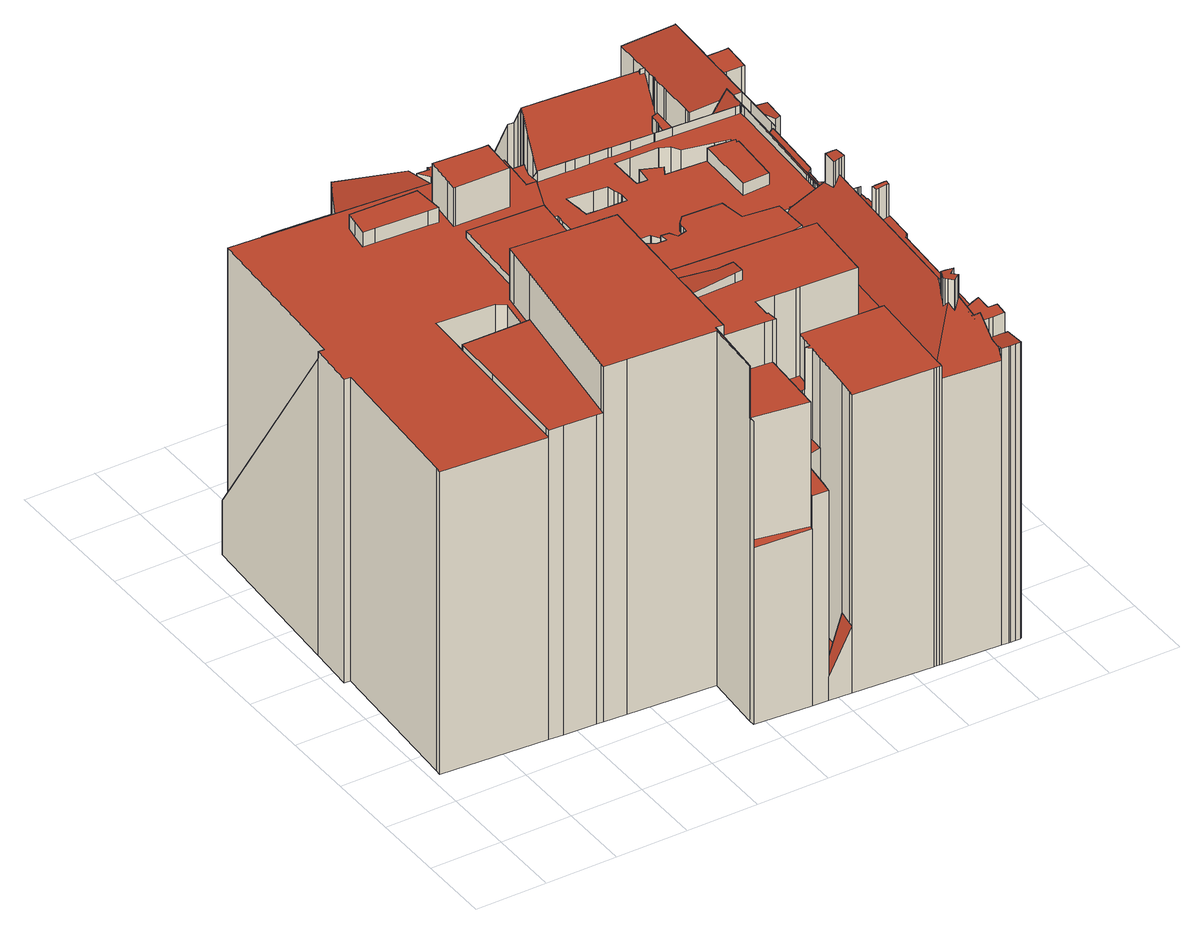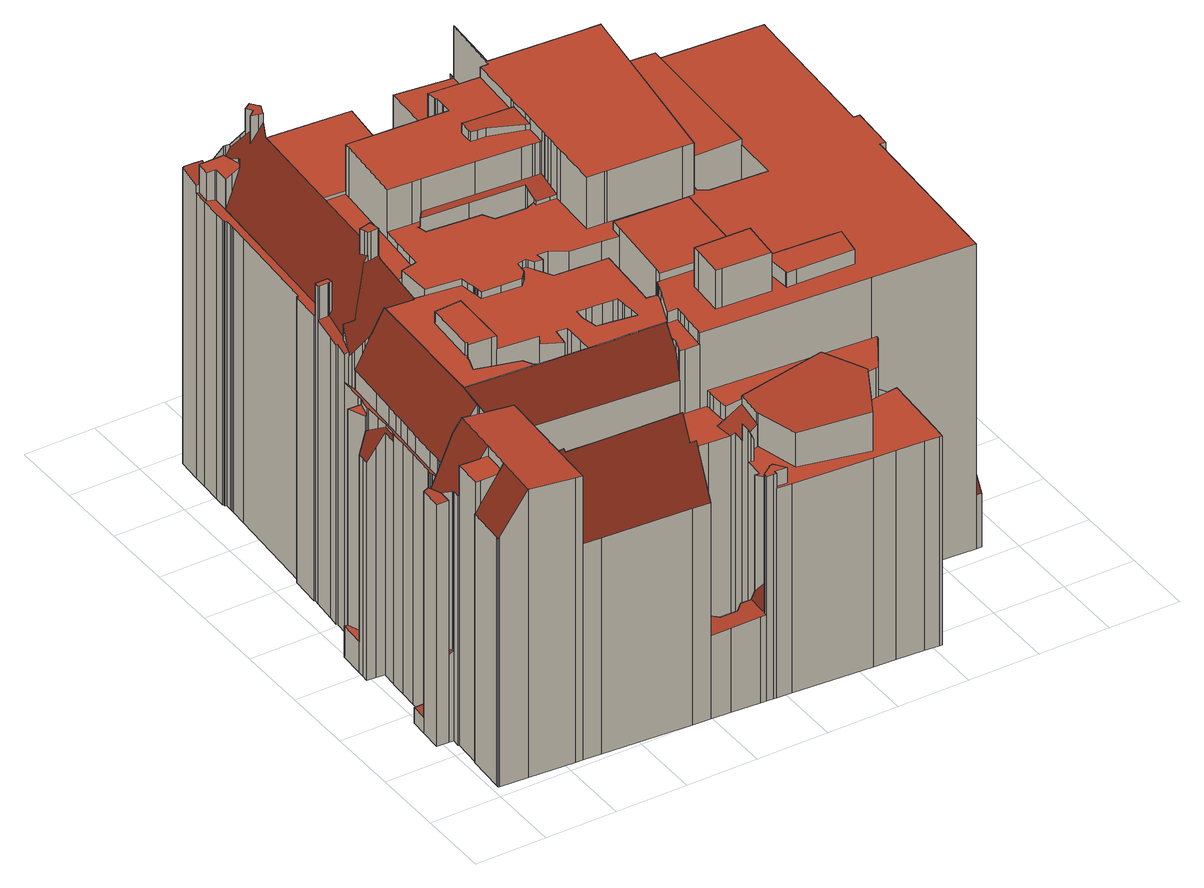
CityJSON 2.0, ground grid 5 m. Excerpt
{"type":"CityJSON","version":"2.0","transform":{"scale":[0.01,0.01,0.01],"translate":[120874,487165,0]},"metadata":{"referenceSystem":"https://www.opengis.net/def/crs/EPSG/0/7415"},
"CityObjects":{
"building1":{"type":"Building","attributes":{"dak_type":"slanted","data_area":963.53,"data_coverage":0.908,"geconstateerd":false,"gid":17599098,"h_dak_50p":22.99,"h_dak_70p":23.37,"h_dak_max":27.12,"h_dak_min":1.41,"h_maaiveld":0.661,"kas_warenhuis":false,"lod11_replace":false,"ondergronds_type":"above ground","oorspronkelijkbouwjaar":1005,"pw_actueel":"yes","pw_bron":"ahn3","reconstructie_methode":"tudelft3d-geoflow","reconstruction_skipped":false,"rmse_lod12":2.48,"rmse_lod13":1.71,"rmse_lod22":0.513,"rn":1,"status":"Pand in gebruik","t_run":2767.5,"val3dity_codes_lod12":"[]","val3dity_codes_lod13":"[104]","val3dity_codes_lod22":"[303]"},"children":["building1-1"]},
"building1-1":{"type":"BuildingPart","parents":["building1"],"geometry":[{"type":"Solid","lod":"2.2","boundaries":[[[[0,1,2,3,4,5,6,7,8,9,10,11,12,13,14,15,16,17,18,19,20,21,22,23,24,25,26,27,28,29,30,31,32,33,34,35,36,37,38,39,40,41,42,43,44,45,46,47,48,49,50,51,52,53,54,55,56,57,58,59,60,61,62,63,64,65,66,67,68,69,70,71,72,73,74,75,76,77,78,79,80,81,82,83,84,85]],[[86,87,88]],[[89,90,88]],[[91,92,93,94]],[[95,83,82,96,97]],[[98,95,99,100]],[[101,70,69,102]],[[103,6,5,104]],[[104,5,4,105]],[[106,21,20,107]],[[108,22,21,106]],[[109,23,22,108]],[[110,18,17,111]],[[112,15,14,113]],[[96,82,81,114]],[[113,14,13,115]],[[115,13,12,116]],[[105,4,3,117]],[[118,7,6,103]],[[119,120,121,122]],[[122,121,123,124]],[[125,126,127,128]],[[129,130,33,32,131]],[[132,133,134,135,136]],[[137,138,139,140]],[[141,142,143,144]],[[145,146,147,148]],[[149,150,151,152]],[[153,67,66,151]],[[102,69,68,154]],[[154,68,67,153]],[[131,32,31,155]],[[156,157,158,159]],[[160,30,29,161]],[[161,29,28,162]],[[163,164,165,158]],[[166,167,168,169]],[[170,77,76,171]],[[172,24,23,109]],[[173,174,175,176]],[[177,178,179,180,181]],[[182,183,184,185,186]],[[187,188,189,190]],[[191,192,193,194]],[[195,196,197,198]],[[199,71,70,101]],[[200,201,146,145]],[[202,203,204,205]],[[206,207,208,209]],[[210,211,207,206]],[[212,213,214,215]],[[216,217,218,219]],[[220,60,59,221]],[[222,223,221,224]],[[97,96,225,226,227,228]],[[229,230,231,232]],[[194,193,233,234]],[[235,236,192,191,237]],[[234,233,238,239]],[[240,241,242,243]],[[244,245,246,247]],[[239,238,248,249]],[[250,251,252,253]],[[254,255,256,257]],[[258,259,260,261]],[[262,263,264,265]],[[266,267,268,269]],[[270,0,85,271]],[[272,10,9,273]],[[116,12,11,274]],[[275,276,277,278]],[[279,280,251,250]],[[281,282,283,284]],[[140,139,280,279]],[[285,286,92,91]],[[198,197,276,275]],[[287,288,289,290]],[[291,292,293,294]],[[295,73,72,296]],[[297,298,299]],[[300,301,299]],[[302,303,255,254]],[[249,248,304,305]],[[257,256,306,307]],[[308,309,213,212]],[[310,311,309,308]],[[312,313,138,137]],[[314,315,316,317]],[[318,319,320,321]],[[322,323,324,325]],[[326,327,328,329]],[[329,328,330,331]],[[332,56,55,288,287]],[[333,334,335,336]],[[337,338,339,134,133,132]],[[340,341,342,343]],[[344,345,346,347]],[[348,349,345,344]],[[350,351,352,353,354]],[[355,356,351,350]],[[133,134,339,357,358]],[[359,360,338,337]],[[361,61,60,220]],[[362,363,323,322]],[[364,58,57,365]],[[366,367,363,362]],[[368,369,370]],[[371,372,370]],[[369,368,373,374]],[[375,376,377,378]],[[107,20,19,379]],[[305,304,292,291]],[[380,381,382,383]],[[384,385,386,387]],[[388,387,386,183,182]],[[389,390,391]],[[392,393,394,395]],[[396,397,398]],[[399,400,397,401]],[[402,403,404]],[[134,133,404]],[[136,135,349,348]],[[162,28,27,405]],[[405,27,26,164,163]],[[406,46,45,407]],[[408,43,42,409,410]],[[410,409,411,356,355]],[[412,413,38,37,414]],[[409,42,41,415,416]],[[416,415,417,411]],[[418,47,46,406]],[[415,41,40,419]],[[420,421,419,422]],[[265,264,423,424]],[[425,426,427,428]],[[429,430,431,432]],[[433,434,430,429]],[[435,436,437]],[[438,439,440,441,442]],[[443,444,445,446]],[[294,293,447,448]],[[449,35,34,450,451]],[[451,450,452,453]],[[454,455,381,380]],[[456,74,73,295]],[[457,458,459,460]],[[461,462,463]],[[464,465,179,178]],[[237,191,466,467]],[[468,469,470,471]],[[472,473,470]],[[474,475,223,222]],[[414,37,36,476]],[[477,478,479,480]],[[481,482,203,202]],[[261,260,211,210]],[[356,411,417,483,267,266]],[[267,483,421,420]],[[484,485,486,487]],[[488,489,485,484]],[[490,491,492,493]],[[148,147,126,125]],[[494,495,496,497]],[[493,492,498,499]],[[128,127,500,501]],[[502,503,504,505]],[[205,204,489,488]],[[506,65,64,507,508]],[[508,507,509]],[[507,64,63,510]],[[487,486,511,512]],[[501,500,491,490]],[[499,498,482,481]],[[513,62,61,361]],[[510,63,62,513]],[[514,515,516,517]],[[518,519,520,521]],[[522,523,524,525]],[[467,466,526,527]],[[528,529,334,333]],[[530,531,532,533]],[[533,532,534,535]],[[536,537,538]],[[539,540,188,187]],[[171,76,75,541]],[[296,72,71,199]],[[542,543,544,545]],[[545,544,311,310]],[[546,547,548,549]],[[550,551,547,546]],[[552,553,327,326]],[[554,555,553,552]],[[556,557,245,244]],[[558,559,560,561]],[[562,563,564,565]],[[566,567,563,562]],[[568,569,570,571]],[[572,573,574,575]],[[575,574,576,577]],[[578,579,541,580]],[[460,459,581,582]],[[582,581,150,149]],[[152,151,66,65,506]],[[583,2,1,584]],[[585,586,587,588]],[[401,397,396,515,514]],[[446,445,413,412]],[[589,590,591,592]],[[590,39,38,413]],[[592,591,593,594,595]],[[596,597,598,599]],[[600,599,598,601,444,443]],[[595,594,597,596]],[[594,593,602]],[[444,601,602]],[[603,604,599,600]],[[605,606,607,567,566,608]],[[565,564,609,610]],[[174,611,606,605]],[[247,246,611,174,173]],[[608,566,341,340]],[[610,609,607,606]],[[612,613,614,615]],[[616,617,618,619]],[[615,614,620,621]],[[619,618,458,457]],[[622,623,613,612]],[[624,625,626,627]],[[321,320,628,629]],[[629,628,630,631]],[[632,633,367,366]],[[325,324,319,318]],[[621,620,286,285]],[[634,635,636,637]],[[638,639,640,641]],[[642,643,644,645,646]],[[403,402,647,648]],[[159,158,165,649,650]],[[651,652,434,433]],[[650,649,652,651]],[[164,26,25,653]],[[653,25,24,172]],[[654,655,656,657]],[[658,659,273,660]],[[661,662,659,658]],[[274,11,10,272]],[[663,664,120,119,665]],[[665,119,259,258]],[[144,143,201,200]],[[666,667,301,300]],[[668,669,670,671,586,585]],[[670,669,672]],[[673,674,495,494]],[[586,671,675,676]],[[677,678,679]],[[676,675,679]],[[680,681,682]],[[683,684,682]],[[685,681,680,678,677]],[[681,685,686]],[[687,688,529,528]],[[243,242,523,522]],[[525,524,689,688,687]],[[527,526,689,524]],[[690,691,692,693]],[[625,694,695,696]],[[697,698,48,47,418]],[[176,175,407,699]],[[699,407,45,44,700]],[[354,353,701,702]],[[703,269,268,704,705]],[[706,707,708,709]],[[710,711,707,706,712]],[[713,714,715,716]],[[717,718,719,720]],[[720,719,721,722]],[[712,706,387,388]],[[723,724,655,654]],[[702,701,694,625,624]],[[725,726,465,464]],[[727,728,729,730]],[[696,695,728,727]],[[731,732,519,518]],[[733,734,400,399]],[[735,736,734,733]],[[737,738,469,468]],[[657,656,738,737]],[[660,273,9,8,739,740]],[[741,742,724,723]],[[739,8,7,118]],[[740,739,742,741]],[[561,560,743,744]],[[215,214,745,746]],[[637,636,639,638]],[[471,470,662,661]],[[111,17,16,747]],[[379,19,18,110]],[[747,16,15,112]],[[748,749,750,751]],[[476,36,35,449]],[[752,347,346,540,539]],[[219,218,347,752]],[[684,683,674,673]],[[497,496,753,754]],[[754,753,755,756]],[[757,758,759,87,86]],[[760,761,758,757]],[[762,763,90,89]],[[764,765,766,767,768]],[[769,770,559,558]],[[462,461,667,666]],[[771,772,773,774]],[[775,776,777,778]],[[779,780,781]],[[517,516,780,782]],[[782,780,779,783,784]],[[784,783,732,731]],[[785,786,315,314]],[[770,787,788,789]],[[768,767,787,770,769]],[[790,791,792,793]],[[794,795,796,797]],[[797,796,791,790]],[[789,788,798,799]],[[800,801,802,803]],[[804,805,801,800]],[[806,807,805,804]],[[808,809,475,474]],[[810,811,812,813]],[[814,815,816,817]],[[372,371,809,808]],[[818,819,820,208]],[[821,822,819,818]],[[209,208,820,664,663]],[[424,423,822,821]],[[505,504,823,824]],[[450,34,33,130]],[[825,826,130,129]],[[827,828,826,825]],[[358,357,157,156]],[[432,431,829,830]],[[830,829,831,832]],[[833,834,537,536]],[[181,180,835,836,837]],[[837,836,241,240]],[[838,839,840,841]],[[693,692,236,235]],[[336,335,557,556]],[[842,843,766,765]],[[844,845,846,847]],[[848,849,643,642]],[[644,643,850]],[[353,352,851,852]],[[852,851,269,703]],[[253,252,282,281]],[[853,854,478,477]],[[705,704,855,718,717]],[[718,855,856,857]],[[580,541,75,74,456]],[[232,231,858,859]],[[422,419,40,39,590,589]],[[860,49,48,698]],[[343,342,698,697]],[[861,50,49,860]],[[290,289,862,863]],[[863,862,53,52,864]],[[288,55,54,865]],[[865,54,53,862]],[[866,365,57,56,332]],[[571,570,867,868]],[[868,867,869,870]],[[870,869,617,616]],[[871,872,80,79,873]],[[114,81,80,872]],[[859,858,579,578]],[[227,226,225,872,871]],[[230,874,226,227]],[[873,79,78,875]],[[875,78,77,170]],[[876,877,531,530]],[[878,879,376,375]],[[880,881,879,878]],[[124,123,877,876]],[[857,856,882,883]],[[884,885,463]],[[885,884,886]],[[847,846,887,888]],[[646,645,845,844]],[[889,890,891,892]],[[888,887,890,889]],[[892,891,217,216]],[[893,894,895,896]],[[428,427,786,785]],[[799,798,795,794,897]],[[897,794,898,899]],[[793,792,900,901]],[[901,900,894,893]],[[473,472,902]],[[903,904,905,906]],[[331,330,904,903]],[[803,802,811,810]],[[906,905,907,908]],[[908,907,555,554]],[[909,910,426,425]],[[700,44,43,408]],[[185,184,455,454]],[[436,435,911]],[[912,913,669,668]],[[395,394,914,915]],[[778,777,772,771]],[[641,640,916,917]],[[917,916,776,775]],[[918,919,920,921]],[[442,441,691,690]],[[774,773,910,909]],[[813,812,922,923]],[[923,922,815,814]],[[924,925,843,842]],[[284,283,196,195]],[[817,816,365,866]],[[926,51,50,861]],[[864,52,51,926]],[[744,743,765,764]],[[896,895,167,166]],[[927,928,925,924]],[[929,930,928,927]],[[931,932,930,929]],[[933,934,935,932,931]],[[307,306,935,934]],[[317,316,936,937]],[[937,936,635,634]],[[627,626,178,177]],[[921,920,726,725]],[[730,729,919,918]],[[271,85,84,938]],[[938,84,83,95,98]],[[521,520,736,735]],[[841,840,835,180]],[[915,914,939,940]],[[940,939,839,838]],[[941,942,943,393,392]],[[944,945,440,439]],[[393,943,439,438]],[[448,447,945,944]],[[94,93,946,947]],[[947,946,142,141]],[[948,949,573,572]],[[378,377,949,948]],[[950,951,711,710]],[[480,479,951,950]],[[716,715,952,604,603]],[[883,882,952,715]],[[722,721,854,853]],[[709,708,714,713]],[[588,587,313,312]],[[383,382,913,912]],[[899,898,807,806]],[[224,221,59,58,364]],[[186,185,942,941]],[[390,389,385,384]],[[834,833,953]],[[756,755,954,955]],[[824,823,761,760]],[[512,511,503,502]],[[956,957,958]],[[453,452,959,960]],[[828,827,961]],[[360,359,961]],[[374,373,623,622]],[[169,168,962,963]],[[963,962,303,302]],[[535,534,881,880]],[[190,189,849,848]],[[964,965,966]],[[832,831,966]],[[648,647,965,964]],[[155,31,30,160]],[[746,745,934,933]],[[278,277,551,550]],[[967,968,543,542]],[[549,548,968,967]],[[960,959,957,956]],[[955,954,969,970]],[[970,969,759,758]],[[751,750,763,762]],[[971,972,973,749,748]],[[749,973,569,568]],[[298,974,972,971]],[[975,583,974,298,297]],[[117,3,2,583,975]],[[577,576,263,262]],[[100,99,976,874,230,229]],[[228,227,226,976,99]],[[631,630,633,632]],[[584,1,0,270]],[[807,898,794,797,790,793,901,893,896,166,169,963,302,254,257,307,934,745,214,213,309,311,544,543,968,548,547,551,277,276,197,196,283,282,252,251,280,139,138,313,587,586,676,679,678,680,682,684,673,494,497,754,756,955,970,758,761,823,504,503,511,486,485,489,204,203,482,498,492,491,500,127,126,147,146,201,143,142,946,93,92,286,620,614,613,623,373,368,370,372,808,474,222,224,364,365,816,815,922,812,811,802,801,805],[880,878,375,378,948,572,575,577,262,265,424,821,818,208,207,211,260,259,119,122,124,876,530,533,535],[634,637,638,641,917,775,778,771,774,909,425,428,785,314,317,937]],[[416,411,409]],[[421,483,417,415,419]],[[510,513,361,220,977,978,979,125,128,501,980,981,982,983,509,507]],[[686,781,780,516,515,396,398,984,985,986,987,886,884,463,462,666,300,299,298,971,748,751,762,89,88,87,759,969,954,755,753,496,495,674,683,682,681]],[[592,595,596,599,604,952,882,856,855,704,268,267,420,422,589]],[[594,602,601,598,597]],[[444,602,593,591,590,413,445]],[[607,609,564,563,567]],[[608,340,343,697,418,406,407,175,174,605]],[[731,518,521,735,733,399,401,514,517,782,784]],[[657,737,468,471,661,658,660,740,741,723,654]],[[879,881,534,532,531,877,123,121,120,664,820,819,822,423,264,263,576,574,573,949,377,376]],[[221,223,475,809,371,370,369,374,622,612,615,621,285,91,94,947,141,144,200,145,148,125,979,978,977,220]],[[210,206,209,663,665,258,261]],[[988,958,957,959,452,450,130,826,828,961,359,337,132,136,348,344,347,218,217,891,890]],[[269,851,352,351,356,266]],[[215,746,933,931,929,927,924,842,765,743,560,559,770,789,799,897,899,806,804,800,803,810,813,923,814,817,866,332,287,290,863,864,926,861,860,698,342,341,566,562,565,610,606,611,246,245,557,335,334,529,688,689,526,466,191,194,234,239,249,305,291,294,448,944,439,943,942,185,454,380,383,912,668,585,588,312,137,140,279,250,253,281,284,195,198,275,278,550,546,549,967,542,545,310,308,212],[363,367,633,630,628,320,319,324,323],[905,904,330,328,327,553,555,907]],[[865,862,289,288]],[[90,763,750,749,568,571,868,870,616,619,457,460,582,149,152,506,508,509,983,982,981,980,501,490,493,499,481,202,205,488,484,487,512,502,505,824,760,757,86,88]],[[872,225,96,114]],[[230,227,871,873,875,170,171,541,579,858,231]],[[777,776,916,640,639,636,635,936,316,315,786,427,426,910,773,772]],[[107,379,110,111,747,112,113,115,116,274,272,273,659,662,470,473,902,989,538,537,834,953,990,911,435,437,430,434,652,649,165,164,653,172,109,108,106]],[[908,554,552,326,329,331,903,906]],[[178,626,625,696,727,730,918,921,725,464]],[[700,408,410,355,350,354,702,624,627,177,181,837,240,243,522,525,687,528,333,336,556,244,247,173,176,699]],[[692,691,441,440,945,447,293,292,304,248,238,233,193,192,236]],[[839,939,914,394,393,438,442,690,693,235,237,467,527,524,523,242,241,836,835,840]],[[732,783,779,781,686,685,677,679,675,671,670,672,991,992,993,385,389,391,958,988,890,887,846,845,645,644,850,994,995,519]],[[744,764,768,769,558,561]],[[792,791,796,795,798,788,787,767,766,843,925,928,930,932,935,306,256,255,303,962,168,167,895,894,900]],[[631,632,366,362,322,325,318,321,629]],[[734,736,520,519,995,994,850,643,849,189,188,540,346,345,349,135,134,404,403,648,964,966,831,829,431,430,437,436,911,990,953,833,536,538,989,902,472,470,469,738,656,667,461,463,885,886,987,986,985,984,398,397,400]],[[915,940,838,841,180,179,465,726,920,919,729,728,695,694,701,353,852,703,705,717,720,722,853,477,480,950,710,712,388,182,186,941,392,395]],[[478,854,721,719,718,857,883,715,714,708,707,711,951,479]],[[385,993,992,991,672,669,913,382,381,455,184,183,386]],[[476,449,451,453,960,956,958,391,390,384,387,706,709,713,716,603,600,443,446,412,414]],[[360,961,827,825,129,131,155,160,161,162,405,163,158,157,357,339,338]],[[965,647,402,404,133,358,156,159,650,651,433,429,432,830,832,966]],[[892,216,219,752,539,187,190,848,642,646,844,847,888,889]],[[117,975,297,299,301,667,656,655,724,742,739,118,103,104,105]],[[584,270,271,938,98,100,229,232,859,578,580,456,295,296,199,101,102,154,153,151,150,581,459,458,618,617,869,867,570,569,973,972,974,583]],[[976,226,874]],[[228,99,95,97]]]],"semantics":{"surfaces":[{"type":"GroundSurface"},{"type":"WallSurface","on_footprint_edge":false},{"type":"WallSurface","on_footprint_edge":true},{"type":"RoofSurface"}],"values":[[0,1,1,1,2,1,2,2,2,2,2,2,2,2,2,2,2,2,2,1,1,1,2,1,1,1,1,1,2,2,2,2,1,2,2,1,1,2,2,1,1,1,1,1,1,2,1,1,1,1,1,1,2,1,1,1,1,1,1,1,1,1,1,1,1,1,1,2,2,2,1,1,1,1,1,1,1,1,2,1,1,1,1,1,1,1,1,1,1,1,1,1,2,1,1,1,1,1,1,1,1,1,2,1,2,1,1,1,1,1,2,1,1,1,1,1,1,1,1,1,1,1,2,2,2,2,1,2,2,1,2,2,1,1,1,1,1,1,1,1,1,2,1,1,2,1,1,1,1,1,1,1,2,1,1,1,1,1,1,1,1,1,1,1,1,1,1,2,1,2,1,1,1,2,2,1,1,1,1,1,1,1,1,1,2,2,1,1,1,1,1,1,1,1,1,1,1,1,1,1,1,1,2,2,1,1,1,1,2,1,1,1,1,1,1,1,1,1,1,1,1,1,1,1,1,1,1,1,1,1,1,1,1,1,1,1,1,1,1,1,2,2,1,1,1,2,1,1,1,1,1,1,1,1,1,1,1,1,1,1,1,1,1,1,1,1,2,1,2,1,1,1,1,1,1,1,1,1,1,1,1,1,1,1,1,1,1,2,1,2,1,1,1,1,1,2,2,2,1,2,1,1,1,1,1,1,1,1,1,1,1,1,1,1,1,1,1,1,1,1,1,1,1,1,1,1,1,1,1,1,1,1,1,1,1,1,2,1,1,1,1,1,1,1,1,1,1,1,1,1,1,1,1,1,1,1,1,1,2,1,2,2,1,2,1,2,2,2,2,1,1,1,2,2,1,1,1,2,2,1,1,1,1,1,1,1,1,1,1,1,1,1,1,1,1,1,1,1,1,1,1,1,1,1,2,1,1,1,1,1,1,1,1,1,1,1,1,1,1,1,2,2,1,1,1,1,1,1,1,1,1,1,1,1,2,2,1,1,1,1,1,1,1,1,1,1,1,1,1,1,1,1,1,1,1,1,1,2,1,1,1,1,1,1,1,1,1,1,1,1,1,1,1,1,1,1,2,1,1,1,1,1,1,1,1,1,1,1,1,2,1,1,1,1,2,3,3,3,3,3,3,3,3,3,3,3,3,3,3,3,3,3,3,3,3,3,3,3,3,3,3,3,3,3,3,3,3,3,3,3,3,3,3,3,3,3,3,3,3,3]]}}]},
"building2":{"type":"Building","attributes":{"dak_type":"slanted","data_area":219.98,"data_coverage":0.931,"geconstateerd":false,"gid":17598531,"h_dak_50p":19.03,"h_dak_70p":19.73,"h_dak_max":23.47,"h_dak_min":2.14,"h_maaiveld":1.08,"kas_warenhuis":false,"lod11_replace":false,"ondergronds_type":"above ground","oorspronkelijkbouwjaar":1005,"pw_actueel":"yes","pw_bron":"ahn3","reconstructie_methode":"tudelft3d-geoflow","reconstruction_skipped":false,"rmse_lod12":3.19,"rmse_lod13":1.78,"rmse_lod22":0.678,"rn":1,"status":"Pand in gebruik","t_run":534.01,"val3dity_codes_lod12":"[]","val3dity_codes_lod13":"[]","val3dity_codes_lod22":"[]"},"children":["building2-1"]},
"building2-1":{"type":"BuildingPart","parents":["building2"],"geometry":[{"type":"Solid","lod":"2.2","boundaries":[[[[996,997,998,999,1000,1001,1002,1003,1004,1005,1006,1007,1008,1009,1010,1011,1012,1013,1014,1015,1016,1017,1018,1019,1020,1021,1022,1023,1024,1025,1026,1027,1028,1029,1030,1031,1032,1033,1034,1035,1036,1037,1038,1039,1040,1041,1042,1043,1044,1045,1046],[1047,1048,1049,1050,1051,1052,1053,1054,1055,1056,1057,1058,1059,1060,1061,1062,1063,1064,1065,1066,1067,1068,1069,1070,1071,1072,1073,1074,1075]],[[1076,1077,1078,1079]],[[1080,1081,1035,1034,1077,1076]],[[1082,1083,1084,1085]],[[1086,1055,1054,1087]],[[1088,1045,1044,1089]],[[1090,1046,1045,1088]],[[1089,1044,1043,1091]],[[1092,1001,1000,1093]],[[1094,1095,1096,1097]],[[1098,1056,1055,1086]],[[1099,1100,1101]],[[1102,1053,1052,1103]],[[1104,1003,1002,1105]],[[1106,1025,1024,1107,1108]],[[1108,1107,1109,1110]],[[1107,1024,1023,1111]],[[1112,1048,1047,1113]],[[1114,1115,999,998,1116]],[[1117,1118,1115,1114]],[[1119,1031,1030,1120]],[[1085,1084,1121,1122]],[[1123,1116,998,997,1124]],[[1125,1126,1118,1117]],[[1127,1128,1116,1123]],[[1129,1130,1131]],[[1132,1133,1134,1135]],[[1136,1137,1138,1139]],[[1140,1141,1142,1143,1144]],[[1143,1142,1137,1136]],[[1145,1146,1147]],[[1144,1143,1147]],[[1135,1134,1146,1145]],[[1148,1149,1133,1132]],[[1150,1028,1027,1151,1152]],[[1153,1072,1071,1154]],[[1122,1121,1155,1156,1157]],[[1156,1155,1158]],[[1159,1066,1065,1160]],[[1161,1159,1162,1163]],[[1164,1037,1036,1165]],[[1166,1029,1028,1150]],[[1167,1026,1025,1106]],[[1168,1166,1169]],[[1120,1030,1029,1166,1168]],[[1152,1151,1149,1148]],[[1170,1171,1172,1173]],[[1174,1175,1176,1177]],[[1175,1064,1063,1178]],[[1179,1180,1067,1066,1159,1161]],[[1177,1176,1181,1182]],[[1183,1184,1185,1186]],[[1187,1188,1021,1020,1189]],[[1190,1022,1021,1188]],[[1191,1008,1007,1192]],[[1193,1194,1195,1196,1197]],[[1198,1013,1012,1199]],[[1171,1170,1200]],[[1201,1040,1039,1095,1094]],[[1202,1032,1031,1119]],[[1173,1172,1203,1204]],[[1205,1206,1207,1208]],[[1209,1210,1083,1082]],[[1210,1004,1003,1104]],[[1211,1009,1008,1191]],[[1212,1213,1010,1009,1211]],[[1214,1215,1216,1217]],[[1218,1016,1015,1219]],[[1220,1090,1221,1222]],[[1223,996,1046,1090,1220]],[[1224,1042,1041,1225]],[[1226,1227,1228,1225,1229]],[[1229,1225,1041,1040,1201]],[[1230,1231,1232,1233]],[[1234,1017,1016,1218]],[[1091,1043,1042,1224]],[[1235,1236,1206,1205]],[[1199,1012,1011,1237,1238]],[[1238,1237,1239,1240]],[[1219,1015,1014,1241]],[[1093,1000,999,1115]],[[1242,1243,1244,1245]],[[1233,1232,1246,1247]],[[1245,1244,1126,1125]],[[1248,1249,1250,1243,1242]],[[1251,1252,1253,1254]],[[1255,1058,1057,1256]],[[1257,1258,1101]],[[1113,1047,1075,1258,1257]],[[1105,1002,1001,1092]],[[1259,1260,1261,1262]],[[1263,1264,1260,1259]],[[1160,1065,1064,1175,1174]],[[1262,1261,1265,1266]],[[1267,1268,1269,1270]],[[1271,1272,1273,1274]],[[1274,1273,1275,1276]],[[1157,1156,1277,1278]],[[1163,1162,1279,1280]],[[1281,1019,1018,1282]],[[1208,1207,1283,1272,1271]],[[1284,1070,1069,1285]],[[1285,1069,1068,1286]],[[1241,1014,1013,1198]],[[1270,1269,1236,1235]],[[1287,1005,1004,1210,1209]],[[1192,1007,1006,1288]],[[1196,1195,1289]],[[1240,1239,1289]],[[1290,1291,1292,1216]],[[1280,1279,1293,1294,1295]],[[1178,1063,1062,1296]],[[1165,1036,1035,1081]],[[1297,1298,1038,1037,1164]],[[1095,1039,1038,1298]],[[1299,1051,1050,1300]],[[1103,1052,1051,1299]],[[1300,1050,1049,1301]],[[1087,1054,1053,1102]],[[1141,1140,1302]],[[1254,1253,1249,1248]],[[1243,1250,1303,1304]],[[1304,1303,1130,1129]],[[1294,1293,1291,1290]],[[1286,1068,1067,1180]],[[1295,1294,1305,1306]],[[1306,1305,1180,1179]],[[1307,1308,1200]],[[1309,1310,1081,1080]],[[1308,1307,1310,1309]],[[1237,1011,1010,1213]],[[1311,1312,1213,1212]],[[1124,997,996,1223]],[[1313,1314,1194,1193]],[[1272,1283,1314,1313]],[[1315,1256,1057,1056,1098]],[[1247,1246,1128,1127]],[[1316,1251,1231,1230]],[[1266,1265,1182,1317]],[[1317,1182,1181,1318,1319]],[[1320,1321,1322,1184,1183]],[[1186,1185,1188,1187]],[[1111,1023,1022,1190]],[[1323,1324,1298,1297]],[[1097,1096,1324,1323]],[[1227,1226,1097]],[[1222,1221,1228,1227]],[[1110,1109,1256,1315]],[[1325,1059,1058,1255]],[[1151,1027,1026,1167]],[[1154,1071,1070,1284]],[[1197,1196,1312,1311]],[[1326,1327,1328,1329]],[[1139,1138,1327,1326]],[[1329,1328,1252,1251,1316]],[[1276,1275,1278,1330]],[[1330,1278,1277,1215,1214]],[[1288,1006,1005,1287]],[[1100,1099,1131]],[[1217,1216,1292,1268,1267]],[[1331,1073,1072,1153]],[[1258,1075,1074,1332]],[[1332,1074,1073,1331]],[[1282,1018,1017,1234]],[[1189,1020,1019,1281,1333]],[[1333,1281,1264,1263]],[[1319,1318,1321,1320]],[[1322,1321,1334]],[[1335,1061,1060,1336]],[[1296,1062,1061,1335]],[[1336,1060,1059,1325]],[[1301,1049,1048,1112]],[[1204,1203,1337]],[[1079,1078,1337]],[[1077,1034,1033,1338]],[[1338,1033,1032,1202]],[[1116,1128,1246,1232,1231,1251,1254,1248,1242,1245,1125,1117,1114]],[[1225,1228,1221,1090,1088,1089,1091,1224]],[[1339,1340,1341,1102,1103,1299,1300,1301,1112,1113,1257,1101,1100,1131,1130,1303,1250,1249,1253,1252,1328,1327,1138,1137,1142,1141,1302,1342,1343]],[[1165,1081,1310,1307,1200,1170,1344,1223,1220,1222,1227,1097,1323,1297,1164]],[[1295,1306,1179,1161,1163,1280]],[[1123,1124,1223,1344,1170,1173,1345,1169,1166,1150,1152,1148,1132,1135,1145,1147,1143,1136,1139,1326,1329,1316,1230,1233,1247,1127]],[[1191,1192,1288,1287,1209,1082,1085,1122,1157,1278,1275,1273,1272,1313,1193,1197,1311,1212,1211]],[[1217,1267,1270,1235,1205,1208,1271,1274,1276,1330,1214]],[[1174,1177,1182,1265,1261,1260,1264,1281,1282,1234,1218,1219,1241,1198,1199,1238,1240,1289,1195,1194,1314,1283,1207,1206,1236,1269,1268,1292,1291,1293,1279,1162,1159,1160]],[[1188,1185,1184,1322,1334,1346,1178,1296,1335,1336,1325,1255,1256,1109,1107,1111,1190]],[[1097,1226,1229,1201,1094]],[[1324,1096,1095,1298]],[[1340,1339,1343,1342,1302,1140,1144,1147,1146,1134,1133,1149,1151,1167,1106,1108,1110,1315,1098,1086,1087,1102,1341]],[[1312,1196,1289,1239,1237,1213]],[[1215,1277,1156,1158,1285,1286,1180,1305,1294,1290,1216]],[[1183,1186,1187,1189,1333,1263,1259,1262,1266,1317,1319,1320]],[[1346,1334,1321,1318,1181,1176,1175,1178]],[[1121,1084,1083,1210,1104,1105,1092,1093,1115,1118,1126,1244,1243,1304,1129,1131,1099,1101,1258,1332,1331,1153,1154,1284,1285,1158,1155]],[[1079,1337,1203,1172,1171,1200,1308,1309,1080,1076]],[[1338,1202,1119,1120,1168,1169,1345,1173,1204,1337,1078,1077]]]],"semantics":{"surfaces":[{"type":"GroundSurface"},{"type":"WallSurface","on_footprint_edge":false},{"type":"WallSurface","on_footprint_edge":true},{"type":"RoofSurface"}],"values":[[0,1,2,1,2,2,2,2,2,1,2,1,2,2,2,1,2,2,2,1,2,1,2,1,1,1,1,1,1,1,1,1,1,1,2,2,1,1,2,1,2,2,2,1,2,1,1,1,2,2,1,1,2,2,2,1,2,1,2,2,1,1,1,2,2,2,1,2,1,2,2,1,2,1,2,2,1,2,1,2,2,1,1,1,1,1,2,1,2,2,1,1,2,1,1,1,1,1,1,2,1,2,2,2,1,2,2,1,1,1,1,2,2,2,2,2,2,2,2,1,1,1,1,1,2,1,1,1,1,1,2,1,2,1,1,2,1,1,1,1,1,1,2,1,1,1,1,1,2,2,2,1,1,1,1,1,1,2,1,1,2,2,2,2,2,1,1,1,2,2,2,2,1,1,2,2,3,3,3,3,3,3,3,3,3,3,3,3,3,3,3,3,3,3,3,3]]}}]}
},
"vertices":[
[3881,2234,66],[3870,2071,66],[3869,2068,66],[3864,1986,66],[3861,1981,66],[3860,1974,66],[3869,1974,66],[3864,1902,66],[3849,1734,66],[3845,1700,66],[3852,1700,66],[3838,1486,66],[3829,1486,66],[3828,1471,66],[3817,1471,66],[3775,799,66],[3767,676,66],[3763,669,66],[3766,659,66],[3765,634,66],[3762,594,66],[3773,593,66],[3772,577,66],[3781,576,66],[3776,505,66],[3767,351,66],[3761,254,66],[3750,88,66],[3741,88,66],[3741,82,66],[3710,84,66],[3671,86,66],[3660,87,66],[3614,90,66],[3205,117,66],[3190,118,66],[3166,120,66],[3151,121,66],[2596,157,66],[2437,168,66],[2322,175,66],[1923,202,66],[1926,246,66],[1953,657,66],[1341,697,66],[1179,708,66],[1137,711,66],[913,725,66],[809,732,66],[68,781,66],[70,821,66],[137,1878,66],[95,1882,66],[116,2205,66],[194,3387,66],[231,3385,66],[941,3338,66],[2113,3260,66],[2212,3254,66],[2250,3251,66],[3448,3172,66],[3580,3164,66],[3613,3161,66],[3620,3161,66],[3629,3160,66],[3845,3146,66],[3871,3144,66],[3933,3140,66],[3941,3140,66],[3943,3136,66],[3942,3118,66],[3941,3105,66],[3928,2912,66],[3920,2795,66],[3912,2679,66],[3911,2668,66],[3904,2569,66],[3964,2565,66],[4028,2560,66],[4024,2508,66],[4021,2464,66],[4009,2282,66],[3986,2283,66],[3895,2289,66],[3890,2290,66],[3885,2290,66],[3575,2014,2259],[3575,2014,2172],[3659,2029,2140],[3675,2032,2134],[3675,2032,2118],[2704,3029,2298],[2704,3029,2228],[2724,3027,2228],[2724,3027,2298],[3895,2289,1880],[3986,2283,292],[3986,2283,1879],[3895,2289,1913],[3924,2399,1881],[3924,2399,1937],[3942,3118,1902],[3943,3136,1902],[3869,1974,2115],[3860,1974,2116],[3861,1981,2115],[3773,593,2155],[3762,594,2153],[3772,577,2155],[3781,576,2157],[3766,659,2153],[3763,669,2152],[3775,799,2153],[3817,1471,2154],[4009,2282,291],[3828,1471,2156],[3829,1486,2156],[3864,1986,2114],[3864,1902,2124],[3175,2670,2240],[3175,2670,1977],[2889,2694,1975],[2889,2694,2235],[2930,2761,1974],[2930,2761,2235],[3601,2974,2298],[3601,2974,2242],[3603,2974,2242],[3603,2974,2302],[3614,90,2242],[3614,90,2154],[3660,87,2242],[3565,255,2429],[3565,255,2360],[3565,255,2329],[3557,255,2343],[3557,255,2428],[2987,2118,2293],[2987,2118,2244],[2986,2123,2244],[2986,2123,2293],[3017,3009,2299],[3017,3009,2233],[3020,3009,2233],[3020,3009,2299],[3572,2973,2302],[3572,2973,2242],[3600,2971,2242],[3600,2971,2302],[3868,3114,1950],[3868,3114,1820],[3871,3144,1820],[3871,3144,1950],[3933,3140,1891],[3941,3140,1899],[3671,86,2242],[3659,255,2360],[3659,255,2214],[3739,254,2213],[3739,254,2360],[3710,84,2242],[3741,82,2242],[3741,88,2241],[3761,254,2213],[3761,254,2157],[3739,254,2152],[2228,2223,2231],[2228,2223,2023],[2290,2220,2023],[2290,2220,2232],[3964,2565,1757],[3904,2569,1843],[3776,505,2157],[1329,1751,2675],[1329,1751,2337],[1184,742,2337],[1184,742,2675],[2057,1293,2672],[2057,1293,2631],[2057,1293,2593],[2065,1432,2592],[2065,1432,2672],[3075,879,2599],[3075,879,2234],[3114,1359,2235],[3114,1359,2288],[3114,1359,2596],[3439,374,2702],[3439,374,2553],[3472,403,2500],[3472,403,2703],[2216,1581,2291],[2216,1581,1940],[2268,1603,1940],[2268,1603,2291],[2841,2197,2294],[2841,2197,2240],[2697,2204,2238],[2697,2204,2294],[3941,3105,1902],[3144,3001,2300],[3144,3001,2235],[3561,2166,2295],[3561,2166,2252],[3561,2148,2252],[3561,2148,2293],[3360,2630,2333],[3360,2630,2243],[3368,2654,2243],[3368,2654,2333],[3374,2627,2333],[3374,2627,2243],[2598,2055,2293],[2598,2055,2238],[2574,2050,2238],[2574,2050,2293],[3414,296,2704],[3414,296,2486],[3449,321,2530],[3449,321,2705],[3448,3172,2010],[2250,3251,2001],[2239,3221,2218],[2239,3221,2048],[2250,3251,2218],[3938,2409,291],[3938,2409,789],[3938,2409,1778],[3938,2409,1881],[3931,2427,1943],[3931,2427,1790],[3907,2493,1832],[3907,2493,1910],[2283,1609,1940],[2283,1609,2291],[2208,1502,2339],[2208,1502,1940],[2216,1581,2323],[2499,1597,1939],[2499,1597,2290],[2068,1479,2672],[2068,1479,2346],[2070,1510,2340],[2070,1510,2672],[1370,2036,2674],[1370,2036,2295],[1362,1980,2294],[1362,1980,2674],[2518,1564,1939],[2518,1564,2290],[2982,2149,2293],[2982,2149,2243],[2981,2153,2243],[2981,2153,2294],[2482,2202,2235],[2482,2202,2022],[2516,2147,2022],[2516,2147,2236],[3160,2247,2334],[3160,2247,2245],[3350,2256,2248],[3350,2256,2332],[3383,2780,2242],[3383,2780,1976],[3410,2773,1976],[3410,2773,2242],[2323,192,2286],[2323,192,1605],[2353,659,1586],[2353,659,2288],[3881,2234,1901],[3885,2290,1901],[3852,1700,2158],[3845,1700,2157],[3838,1486,2158],[2671,2176,2294],[2671,2176,2238],[2670,2174,2238],[2670,2174,2294],[2984,2137,2293],[2984,2137,2244],[2981,2156,2294],[2981,2156,2243],[2976,2190,2243],[2976,2190,2294],[2576,3037,2298],[2576,3037,2226],[231,3385,2306],[231,3385,461],[157,2201,2248],[157,2201,2298],[2682,1507,2289],[2682,1507,1938],[2919,1484,1937],[2919,1484,2289],[3920,2795,1902],[3928,2912,1902],[3836,2062,2106],[3836,2062,2072],[3830,2038,2110],[3808,1955,2237],[3808,1955,2121],[2478,2210,2235],[2478,2210,2022],[2543,1520,1939],[2543,1520,2290],[2540,2107,2022],[2540,2107,2237],[2639,2065,2293],[2639,2065,2239],[2643,2098,2294],[2643,2098,2239],[2995,2066,2293],[2995,2066,2244],[2276,2685,2226],[2276,2685,1980],[2271,2745,1980],[2271,2745,2225],[951,3162,2407],[951,3162,2303],[936,3078,2303],[936,3078,2407],[1423,3146,2410],[1423,3146,2302],[1356,3148,2303],[1356,3148,2409],[1499,2927,2584],[1499,2927,2301],[1492,2847,2300],[1492,2847,2584],[1500,2847,2300],[1500,2847,2584],[941,3338,2304],[1975,1993,2673],[1975,1993,2294],[1962,1993,2294],[1962,1993,2673],[3587,176,2297],[3587,176,2228],[3565,255,2215],[838,1398,2337],[838,1398,2291],[810,768,2287],[810,768,2337],[3481,304,2505],[3481,304,2476],[3460,328,2513],[3460,328,2545],[3521,255,2425],[3521,255,2403],[1965,687,2673],[1965,687,2292],[2021,683,2292],[2021,683,2596],[2021,683,2672],[1928,246,2673],[1928,246,2291],[3626,255,2214],[3626,255,2360],[3590,165,2279],[3590,165,2230],[3580,3164,2221],[1424,3135,2410],[1424,3135,2302],[2212,3254,2217],[2113,3260,2216],[1437,2930,2410],[1437,2930,2301],[2222,3061,2220],[2222,3061,2294],[2219,3110,2219],[2219,3112,2216],[2219,3112,2219],[2222,3059,2220],[2222,3059,2297],[2811,2952,2230],[2811,2952,1971],[3004,2946,1972],[3004,2946,2234],[3765,634,2153],[3138,1645,2290],[3138,1645,2236],[3138,1720,2236],[3138,1720,2290],[3236,826,2258],[3236,826,2234],[3072,835,2234],[3072,835,2256],[3072,835,2599],[3240,826,2241],[3240,826,2258],[3250,826,2258],[2881,1375,2595],[2881,1375,2355],[2518,1400,2355],[2518,1400,2594],[3535,1799,2500],[3535,1799,2543],[3563,1799,2497],[3539,1776,2707],[3539,1776,2533],[3535,1799,2709],[3535,367,2360],[3535,367,2391],[3550,311,2360],[3750,88,2241],[1137,711,2337],[1179,708,2337],[1953,657,2673],[1926,246,2290],[1926,246,2673],[1928,246,2290],[2596,157,2254],[2596,157,553],[3151,121,2257],[1923,202,1362],[1923,202,2292],[1928,246,1390],[913,725,2337],[2322,175,1364],[2323,186,1606],[2323,186,1370],[2322,175,1606],[3403,2754,1976],[3403,2754,2242],[2312,2610,2227],[2312,2610,1979],[2281,2612,1980],[2281,2612,2227],[3692,471,2360],[3692,471,2139],[3690,470,2142],[3690,470,2360],[3685,357,2360],[3685,357,2139],[3695,539,2139],[3695,539,2142],[3693,476,2139],[2917,1418,2346],[2917,1418,2288],[2917,1418,1937],[2588,1442,1938],[2588,1442,2346],[2610,293,2254],[2610,293,568],[2600,198,558],[2600,198,2254],[2930,1434,1937],[2930,1434,2289],[3190,118,2257],[3205,117,2166],[3205,117,2258],[3207,145,2213],[3207,145,2258],[3125,1495,2289],[3125,1495,2236],[3912,2679,1901],[3847,2820,1951],[3847,2820,1818],[3860,2996,1819],[3860,2996,1950],[3784,1956,2142],[3784,1956,2237],[3727,1960,2237],[2083,1285,2633],[2083,1285,2593],[2218,1612,2291],[2218,1612,2317],[3752,1696,2393],[3752,1696,2168],[3769,1697,2140],[3769,1697,2393],[3763,1614,2141],[3763,1614,2140],[2217,3154,2219],[2217,3154,2152],[3166,120,2257],[2362,811,2597],[2362,811,1945],[2366,872,1946],[2366,872,2596],[3606,2927,2309],[3606,2927,2243],[2323,192,1374],[3559,2120,2294],[3559,2120,2253],[3558,2117,2253],[3558,2117,2294],[3560,2146,2295],[3560,2146,2252],[3608,2971,2310],[3608,2971,2243],[3608,2965,2243],[3608,2965,2310],[3426,1981,2252],[3426,1981,2237],[3447,1980,2237],[3447,1980,2253],[3606,2930,2243],[3606,2930,2309],[3608,2973,2243],[3608,2973,2310],[3557,2083,2293],[3557,2083,2253],[3556,2069,2253],[3556,2069,2292],[3845,3146,1987],[3629,3160,2298],[3629,3160,2300],[3628,3151,2299],[3620,3161,2283],[3557,2094,2253],[3557,2094,2293],[3613,3161,2273],[3510,1799,2709],[3510,1799,2503],[3463,1798,2508],[3463,1798,2709],[3505,1720,2700],[3505,1720,2585],[3522,1724,2556],[3522,1724,2701],[2072,1553,2672],[2072,1553,2331],[2076,1620,2318],[2076,1620,2672],[2124,1617,2291],[2124,1617,2317],[2098,1984,2672],[2098,1984,2294],[2775,2703,2233],[2775,2703,1975],[2702,2709,1974],[2702,2709,2232],[2702,2755,1974],[2702,2755,2231],[3715,841,2140],[3715,841,2139],[3722,953,2139],[3429,365,2702],[3429,365,2569],[3911,2668,1843],[2649,2139,2294],[2649,2139,2238],[2647,2129,2238],[2647,2129,2294],[2661,2165,2294],[2661,2165,2238],[2650,2153,2238],[2650,2153,2294],[2667,2172,2294],[2667,2172,2238],[1518,3129,2584],[1518,3129,2302],[1855,3107,2584],[1855,3107,2302],[1445,2031,2674],[1445,2031,2295],[1491,2708,2352],[1491,2708,2299],[1450,2102,2295],[1450,2102,2352],[867,2072,2296],[867,2072,1984],[1271,2043,1982],[1271,2043,2295],[853,1756,2294],[853,1756,1983],[3792,2067,1953],[3792,2067,1813],[3811,2324,1815],[3811,2324,1952],[3074,2912,2235],[3074,2912,1973],[3108,2849,1974],[3108,2849,2236],[3309,2799,1975],[3309,2799,2240],[3896,2662,1885],[3896,2662,1865],[3911,2668,1901],[3866,3086,1819],[3866,3086,1950],[3869,2068,1900],[3870,2071,1900],[3250,1985,2292],[3250,1985,2250],[3003,2014,2245],[3003,2014,2292],[2437,168,1607],[2437,168,233],[2438,176,235],[2438,176,1607],[2447,232,246],[2447,232,265],[2447,232,1604],[2494,549,1591],[2494,549,268],[2641,582,272],[2641,582,1591],[2641,582,2254],[2610,293,269],[2456,236,265],[2652,688,2254],[2652,688,1586],[1292,1751,2337],[1292,1751,2293],[1292,1751,1981],[853,1756,2337],[1330,2002,1981],[1330,2002,2295],[1329,1751,2293],[2408,3045,2300],[2408,3045,2223],[2409,3047,2223],[2409,3047,2298],[3833,2635,1951],[3833,2635,1817],[3839,2710,1817],[3839,2710,1951],[2473,3041,2224],[2473,3041,2300],[2222,3056,2301],[2222,3056,2220],[2046,1097,2672],[2046,1097,2638],[2053,1230,2633],[2053,1230,2672],[916,2961,2302],[916,2961,2408],[999,2956,2302],[999,2956,2408],[1367,2935,2410],[1367,2935,2301],[2446,2789,2227],[2446,2789,1980],[2538,2777,1979],[2538,2777,2228],[2551,2722,2229],[2551,2722,1979],[2558,2694,1979],[2558,2694,2230],[3392,418,2699],[3392,418,2636],[3392,418,2537],[3390,413,2534],[3390,413,2699],[3533,380,2360],[3533,380,2397],[3750,353,2153],[3750,353,2360],[3692,356,2360],[3692,356,2141],[3767,351,2157],[3771,1735,2393],[3771,1735,2149],[3766,1735,2149],[3766,1735,2393],[3830,1699,2396],[3830,1699,2154],[3845,1700,2396],[3772,1697,2393],[3772,1697,2141],[3210,2667,2335],[3210,2667,1977],[3175,2670,2335],[3796,1955,2237],[3796,1955,2121],[3257,1743,2290],[3257,1743,2236],[3257,1743,2171],[3250,1985,2134],[3297,1751,2236],[3325,1988,2251],[3325,1988,2237],[3312,1978,2237],[3312,1978,2250],[3322,1977,2254],[3322,1977,2251],[3320,1977,2251],[3324,1977,2251],[3324,1977,2254],[3324,1979,2251],[3325,1983,2245],[3325,1983,2251],[3324,1977,2258],[3324,1974,2258],[2079,1668,2672],[2079,1668,2291],[2076,1620,2291],[2583,1442,2346],[2583,1442,1938],[2205,1469,1940],[2205,1469,2346],[2046,1097,2594],[2369,1106,2595],[2369,1106,2664],[809,732,2337],[809,732,2287],[1179,708,2675],[1341,697,2674],[2043,1056,2594],[2043,1056,2672],[2353,659,2598],[2375,658,1586],[2375,658,2598],[2670,856,2254],[2670,856,1947],[2663,793,1946],[2663,793,2254],[2648,857,2597],[2648,857,1947],[2670,856,2598],[2656,722,2254],[2656,722,1944],[2621,724,1944],[2621,724,2254],[2370,723,2597],[2370,723,1943],[2369,735,1943],[2369,735,2597],[2358,735,1943],[2358,735,2597],[3774,1735,2393],[3774,1735,2149],[2317,1215,2655],[2317,1215,2594],[2424,1107,2668],[2424,1107,2595],[2425,1183,2595],[2425,1183,2665],[3474,1712,2699],[3474,1712,2534],[3547,1736,2702],[3547,1736,2517],[3548,1730,2701],[3548,1730,2514],[3747,1735,2392],[3747,1735,2181],[3849,1734,2145],[3849,1734,2396],[3834,1735,2395],[3834,1735,2146],[1970,2077,2294],[1970,2077,2354],[2567,2062,2238],[2567,2062,2293],[3767,676,2153],[3791,2054,2089],[3791,2054,1953],[3731,2043,2037],[3731,2043,2112],[3460,328,2705],[3496,1976,2237],[3496,1976,2253],[3528,1974,2237],[3528,1974,2254],[3552,2009,2292],[3552,2009,2254],[3552,2009,2181],[3553,2016,2292],[3553,2016,2254],[3704,2038,2123],[3704,2038,2076],[1977,2158,2354],[1977,2158,2295],[1977,2158,2024],[2018,2621,2023],[2018,2621,2354],[2023,2678,2354],[2023,2678,2298],[2497,2599,2230],[2497,2599,1978],[2457,2601,1979],[2457,2601,2230],[2563,2648,2230],[2563,2648,1978],[2560,2595,1978],[2560,2595,2231],[3454,1798,2493],[3454,1798,2509],[3453,1811,2490],[3454,1798,2709],[3460,1709,2513],[3460,1709,2699],[2277,2664,2226],[2277,2664,1980],[2023,2678,2023],[2040,2677,2023],[2040,2677,2298],[2098,2694,2223],[2098,2694,2023],[2129,2693,2023],[2129,2693,2223],[2054,2712,2222],[2054,2712,2023],[2068,2696,2023],[2068,2696,2222],[2048,2697,2023],[2048,2697,2298],[2088,2975,2300],[2088,2975,2219],[2092,3010,2219],[2092,3010,2301],[2156,2973,2300],[2156,2973,2220],[2154,2965,2300],[2154,2965,2220],[2218,3129,2219],[2218,3129,2190],[2096,3064,2301],[2096,3064,2218],[2096,3066,2218],[2096,3066,2301],[2101,3119,2301],[2101,3119,2217],[2111,3233,2216],[2111,3233,2302],[3375,2653,2243],[3375,2653,1978],[3368,2654,1978],[3377,2679,2243],[3377,2679,1978],[3555,2065,2253],[3555,2065,2293],[3616,109,2239],[3616,109,2186],[3617,134,2235],[3617,134,2229],[3635,448,2232],[3635,448,2360],[3559,417,2357],[3559,417,2360],[3707,708,2140],[3707,708,2139],[2065,1432,2355],[2067,1464,2349],[2067,1464,2672],[2109,1429,2592],[2109,1429,2355],[2077,1431,2355],[2077,1431,2592],[2094,2146,2295],[2094,2146,2024],[3382,395,2699],[3382,395,2523],[3363,348,2496],[3363,348,2700],[3421,413,2700],[3421,413,2586],[3427,502,2586],[2296,663,2288],[2296,663,2597],[2363,800,2597],[2363,800,1944],[2370,723,1583],[2383,734,1583],[2383,734,1943],[3886,2546,1866],[3886,2546,1883],[68,781,2288],[70,821,2288],[116,2205,2246],[116,2205,2298],[95,1882,2296],[194,3387,461],[2113,3260,2302],[3822,2482,1816],[3822,2482,1952],[3829,2572,1816],[3829,2572,1952],[4021,2464,1664],[4021,2464,288],[4024,2508,1664],[3931,2427,791],[4028,2560,1664],[2792,2822,2232],[2792,2822,1973],[2703,2955,2229],[2703,2955,1971],[2703,2861,2230],[2703,2861,1972],[2603,725,1584],[2603,725,1944],[3725,1960,2237],[3725,1960,2241],[3725,1958,2241],[3369,341,2507],[3369,341,2701],[3383,325,2702],[3383,325,2532],[3410,293,2481],[3410,293,2704],[2125,2628,2224],[2125,2628,2023],[2100,2229,2024],[2100,2229,2229],[2054,2712,2299],[2073,2762,2222],[2073,2762,2299],[2128,2672,2023],[2128,2672,2224],[3764,1612,2140],[1880,2836,2585],[1880,2836,2300],[1884,2883,2300],[1884,2883,2584],[1900,3105,2302],[1900,3105,2584],[2382,2606,2228],[2382,2606,1979],[3697,542,2139],[3144,1721,2290],[3144,1721,2236],[2201,1422,2355],[2201,1422,2592],[2564,2669,1978],[2564,2669,2230],[2426,1209,2664],[2426,1209,2594],[2380,1212,2594],[2380,1212,2660],[2097,3069,2218],[2097,3069,2301],[2313,2125,2294],[2313,2125,2023],[137,1878,2296],[2419,2055,2294],[2419,2055,2023],[2492,2051,2293],[2492,2051,2023],[2488,2108,2294],[2488,2108,2023],[2543,2102,2294],[2543,2102,2237],[2543,2102,2022],[2266,2813,1980],[2266,2813,2224],[3890,2290,1907],[2127,1428,2355],[2127,1428,2592],[2944,1371,2595],[2944,1371,2288],[2881,1375,2288],[2934,1417,2288],[2934,1417,1937],[2853,3019,2230],[2853,3019,2299],[3010,2943,2234],[3010,2943,1972],[2498,865,2597],[2498,865,1947],[2621,724,1585],[3701,612,2139],[3536,1974,2237],[3536,1974,2254],[3207,158,2258],[3207,158,2235],[3208,171,2258],[3207,149,2220],[3207,149,2258],[3614,138,2234],[2349,2217,2023],[2349,2217,2233],[3540,390,2386],[3540,390,2360],[3557,415,2360],[2650,2148,2294],[2650,2148,2238],[3543,2008,2185],[3543,2008,2254],[3811,2058,2082],[3811,2058,1835],[3791,2054,1813],[3836,2062,1864],[3869,2068,2104],[3924,2399,798],[3498,3108,2104],[3557,3031,2216],[3574,3009,2247],[3609,2981,2310],[3614,3027,2307],[3622,3096,2303],[3627,3144,2300],[3586,1822,2460],[3633,1868,2385],[3696,1929,2287],[3717,1950,2253],[3336,283,2458],[3740,1233,2140],[3697,543,2139],[3290,1641,2236],[3239,872,2234],[3239,868,2234],[3456,951,2586],[3502,1685,2585],
[3733,3153,108],[3678,3157,108],[3377,3177,108],[3291,3183,108],[3133,3193,108],[3085,3196,108],[2304,3248,108],[2136,3259,108],[2064,3264,108],[1421,3306,108],[1357,3311,108],[1124,3326,108],[911,3340,108],[911,3350,108],[912,3363,108],[927,3590,108],[958,4055,108],[965,4156,108],[986,4155,108],[1089,4148,108],[1278,4135,108],[1434,4125,108],[1991,4088,108],[2094,4081,108],[2116,4080,108],[2162,4077,108],[2201,4074,108],[2406,4061,108],[2544,4052,108],[2665,4043,108],[3285,4003,108],[3414,3994,108],[3464,3991,108],[3784,3970,108],[3984,3956,108],[3989,3956,108],[3988,3938,108],[3971,3667,108],[3966,3667,108],[3952,3466,108],[3959,3465,108],[3956,3416,108],[3956,3412,108],[3991,3410,108],[4074,3405,108],[4063,3244,108],[4056,3129,108],[3977,3133,108],[3943,3136,108],[3941,3140,108],[3795,3149,108],[2551,3568,108],[2552,3583,108],[2555,3633,108],[2560,3700,108],[2562,3739,108],[2563,3757,108],[2564,3773,108],[2565,3786,108],[2567,3811,108],[2570,3863,108],[2526,3866,108],[2445,3871,108],[2397,3930,108],[2279,3938,108],[2258,3918,108],[2224,3886,108],[2154,3891,108],[2128,3892,108],[2099,3894,108],[2090,3758,108],[2085,3686,108],[2080,3599,108],[2109,3597,108],[2258,3587,108],[2330,3582,108],[2439,3575,108],[2459,3574,108],[2497,3571,108],[2548,3568,108],[3966,3667,2163],[3966,3667,1941],[3933,3667,1989],[3933,3667,2163],[3952,3466,2162],[3952,3466,1946],[2063,3299,1865],[2063,3299,1750],[2063,3332,1750],[2063,3332,1864],[2567,3811,2130],[2565,3786,2176],[3941,3140,229],[3943,3136,229],[3795,3149,240],[3977,3133,227],[3085,3196,1751],[3133,3193,1751],[3991,3410,1885],[3991,3410,752],[3987,3318,750],[3987,3318,1885],[2570,3863,2036],[3150,3492,1749],[3150,3492,1751],[2554,3523,1749],[2564,3773,2200],[2563,3757,2170],[2136,3259,1750],[2304,3248,1750],[2665,4043,1696],[2544,4052,718],[2544,4052,1696],[2544,4045,718],[2544,4045,1709],[2406,4061,726],[2552,3583,1857],[2551,3568,1829],[3291,3183,1974],[3291,3183,1751],[3377,3177,1973],[3293,3196,1973],[3293,3196,1751],[3989,3956,1929],[3984,3956,1937],[2061,3407,1749],[2061,3407,1864],[3377,3177,2210],[3678,3157,2236],[3299,3233,1973],[3299,3233,1751],[3378,3193,2210],[3378,3193,1973],[3191,3474,1750],[3191,3474,1722],[3155,3491,1749],[3407,3842,2197],[3407,3842,1972],[3402,3731,2174],[3402,3731,2199],[3399,3659,2200],[3399,3659,2074],[3397,3619,2002],[3397,3619,2201],[3369,3714,2210],[3369,3714,2170],[3401,3712,2170],[3401,3712,2199],[3401,3712,2209],[3401,3723,2199],[3401,3723,2189],[3401,3718,2199],[3413,3991,2194],[3413,3991,1699],[3464,3991,2198],[3414,3994,1694],[3414,3994,2194],[2439,3575,1748],[2330,3582,1748],[2060,3464,1749],[2060,3464,1775],[2060,3464,1864],[2124,3471,1749],[2090,3758,1645],[2099,3894,1645],[2090,3758,1882],[2075,3762,1644],[2075,3762,1847],[3956,3416,1937],[3959,3465,1936],[3784,3970,2225],[3285,4003,1694],[3784,3970,2226],[3785,3962,2225],[3753,3475,2234],[3753,3475,2161],[3766,3668,2162],[3766,3668,2231],[2128,3892,1645],[2128,3892,793],[2086,3952,881],[2086,3952,1645],[2154,3891,741],[2085,3686,1880],[2085,3686,1753],[2088,3992,879],[2088,3992,1645],[2160,4046,1755],[2160,4046,740],[2161,4055,740],[2161,4055,1755],[2162,4077,1755],[2162,4077,740],[2116,4080,1756],[2201,4074,738],[911,3340,1863],[1124,3326,1863],[1086,3610,1861],[1086,3610,1643],[1070,3608,1643],[1070,3608,1697],[1070,3608,1861],[965,4156,1643],[958,4055,1643],[3804,3473,2161],[4074,3405,1881],[3988,3938,1929],[3810,3668,2162],[3810,3668,2167],[1351,3973,1933],[1351,3973,1643],[1196,3687,1643],[1196,3687,1942],[2064,3264,1865],[2064,3264,1750],[911,3350,1863],[912,3363,1862],[912,3363,1115],[1955,3645,1888],[1955,3645,1807],[1953,3651,1808],[1953,3651,1888],[1278,4135,1643],[1089,4148,1643],[3795,3149,2150],[3981,3215,225],[3981,3215,1885],[3733,3153,2240],[4056,3129,221],[4063,3244,219],[4020,3229,1883],[4020,3229,1830],[4020,3229,222],[4063,3244,1881],[3391,3479,2204],[3391,3479,1972],[3390,3460,1973],[3390,3460,2204],[1434,4125,1643],[1365,3998,1932],[1365,3998,1643],[927,3590,1590],[927,3590,1642],[949,3592,1606],[949,3592,1642],[986,4155,1643],[3336,3464,1973],[3336,3464,1750],[3334,3451,1750],[3334,3451,1973],[3379,3230,1973],[3379,3230,2209],[3338,3481,1973],[3338,3481,1750],[3336,3464,1718],[3394,3561,1972],[3394,3561,1898],[3349,3546,1866],[3349,3546,1972],[2445,3871,724],[2526,3866,720],[2548,3568,1829],[2548,3568,1749],[2008,4064,1759],[2008,4064,1644],[2062,3986,1645],[2062,3986,1757],[2093,4059,1757],[2093,4059,1645],[2080,3990,1645],[2080,3990,1757],[1877,3953,1895],[1877,3953,1644],[1399,4062,1643],[1399,4062,1930],[1221,3628,1940],[1221,3628,1862],[1328,3378,1863],[1328,3378,1931],[1512,3399,1863],[1512,3399,1918],[1936,3449,1825],[1936,3449,1864],[2055,3768,1644],[2055,3768,1802],[2094,4081,1645],[1991,4088,1644],[1221,3628,1643],[2258,3587,1748],[2109,3597,1748],[2080,3599,1760],[1421,3306,1864],[1357,3311,1864],[998,3599,1643],[1955,3652,1807],[1955,3652,1644],[1953,3651,1644],[2056,3679,1644],[2056,3679,1765],[2056,3679,1817],[2224,3886,737],[3956,3412,1936],[3956,3412,769],[2562,3739,2139],[2560,3700,2068],[2555,3633,1947],[3366,3725,2190],[3331,3464,1718],[3331,3464,1750],[2070,3682,1759],[2070,3682,1846],[3824,3472,2132],[3824,3472,2161],[3932,3467,2162],[3932,3467,1975],[921,3365,1862],[921,3365,1122],[1159,3620,1862],[1159,3620,1643],[2526,3866,2036],[3394,3561,2202],[2088,3992,1756],[2089,3996,879],[2089,3996,1756],[2151,4039,1755],[2151,4039,758],[2151,4039,741],[3957,3397,1933],[3957,3397,768],[2397,3930,727],[3402,3602,2202],[3402,3602,1972],[3396,3602,1972],[3396,3602,2202],[1936,3449,1888],[2459,3574,1748],[2497,3571,1748],[2094,4081,1757],[2160,4030,740],[2258,3918,735],[2279,3938,734],[3813,3668,2162],[3971,3667,1933],[3095,3741,2193],[2917,3752,2196],[2764,3761,2198],[3284,3730,2191],[3281,3730,2191],[3736,3212,2239],[3782,3916,2226],[2159,4007,740]
]}
